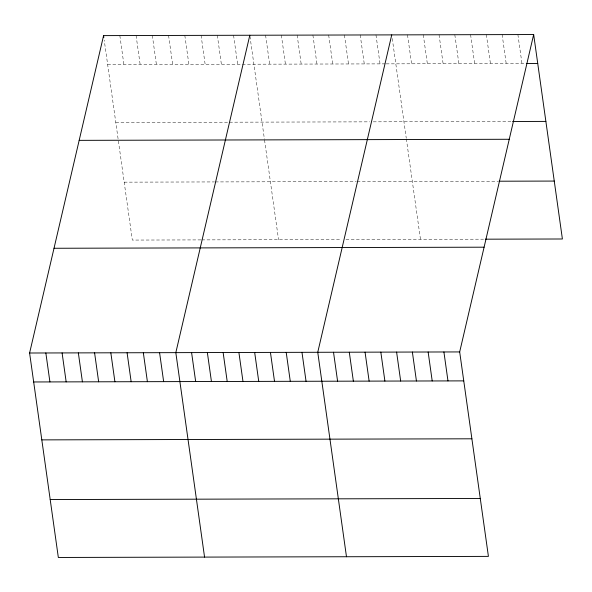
<?xml version="1.0" encoding="UTF-8"?>
<svg xmlns="http://www.w3.org/2000/svg" width="592" height="592" viewBox="0 0 592 592"><rect width="100%" height="100%" fill="white"/><g stroke="black" fill="none" stroke-linecap="round" stroke-linejoin="round"><path stroke-width="0.44" stroke-dasharray="2.96 2.22" d="M107.655 64.572L385.296 63.869M386.169 63.869L525.467 63.514M115.795 122.485L227.72 122.204M229.526 122.196L369.778 121.848M373.286 121.834L511.71 121.486M124.179 182.158L214.445 181.929M215.347 181.929L356.266 181.574M357.139 181.566L498.19 181.211M200.925 239.901L132.319 240.071L104.222 40.145M201.828 239.893L341.628 239.545M346.009 239.531L483.553 239.183M517.896 34.573L521.966 63.529M502.127 34.617L506.197 63.566M486.358 34.654L490.428 63.603M470.588 34.691L474.658 63.647M454.819 34.736L458.889 63.684M439.049 34.773L443.119 63.721M423.28 34.817L427.35 63.766M407.511 34.854L411.581 63.803M392.252 38.51L406.223 137.958M406.341 138.809L420.475 239.346M375.972 34.935L380.042 63.884M360.202 34.972L364.272 63.921M344.433 35.009L348.503 63.966M328.664 35.054L332.734 64.003M312.894 35.091L316.964 64.04M297.125 35.128L301.195 64.084M281.355 35.172L285.425 64.121M265.586 35.209L269.656 64.165M249.942 36.156L264.417 139.164M264.543 140.015L278.551 239.701M233.566 35.291L237.636 64.239M217.323 35.335L221.386 64.284M201.073 35.372L205.143 64.321M184.822 35.416L188.892 64.365M168.579 35.453L172.649 64.41M152.329 35.498L156.399 64.447M136.086 35.535L140.149 64.491M119.836 35.579L123.906 64.528"/><path stroke-width="0.89" d="M533.666 34.536L459.681 351.929L488.415 556.384L58.334 557.464L29.6 353.01L103.585 35.616L533.666 34.536L562.4 238.99L485.307 239.183M249.817 35.254L175.824 352.647L204.558 557.094M391.741 34.891L317.749 352.284L346.483 556.739M526.347 63.514L537.736 63.485M512.583 121.486L545.876 121.404M79.173 140.356L509.253 139.275M499.071 181.211L554.26 181.071M54.013 248.27L484.093 247.19M29.6 353.01L459.681 351.929M33.67 381.966L463.743 380.878M41.81 439.878L471.883 438.798M50.194 499.552L480.275 498.464M443.911 351.966L447.974 380.922M428.142 352.011L432.204 380.959M412.372 352.048L416.435 380.996M396.603 352.085L400.666 381.041M380.834 352.129L384.896 381.078M365.064 352.166L369.127 381.122M349.295 352.21L353.357 381.159M333.518 352.247L337.588 381.196M301.979 352.329L306.049 381.278M286.21 352.366L290.28 381.315M270.44 352.403L274.51 381.359M254.671 352.447L258.741 381.396M238.902 352.484L242.972 381.433M223.132 352.529L227.202 381.477M207.363 352.566L211.433 381.514M191.593 352.603L195.663 381.559M159.581 352.684L163.651 381.633M103.585 35.616L103.844 37.429M143.331 352.728L147.401 381.677M127.088 352.765L131.15 381.722M110.837 352.81L114.907 381.759M94.587 352.847L98.657 381.803M78.344 352.891L82.414 381.84M62.093 352.928L66.163 381.884M45.85 352.973L49.913 381.921"/></g></svg>
